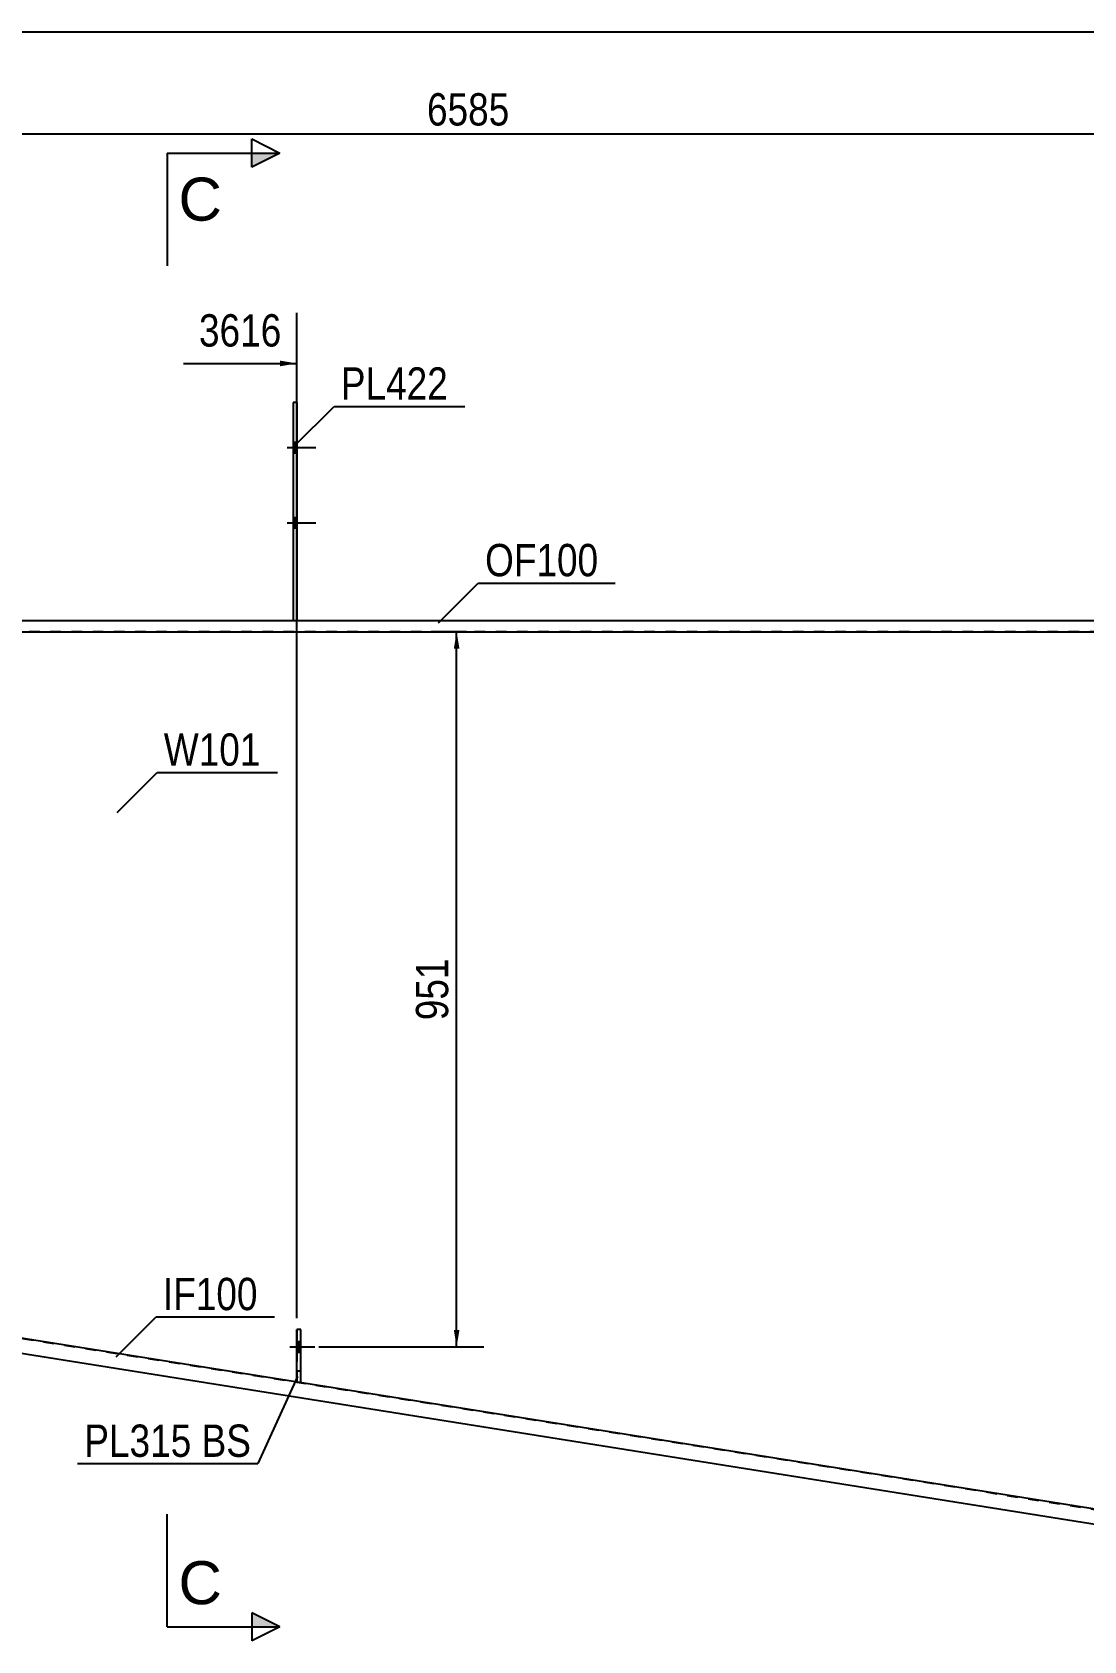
# Model space of a CAD drawing. Header units: millimetres. Extents: x -351 to 51, y -184 to 93.
# Drawn here: x -184.1 to -90.8, y -49.5 to 93.2 of the extents above; entities that cross this region are included whole.
import ezdxf

# ---------------------------------------------------------------- set-up
doc = ezdxf.new("R2010")
doc.units = ezdxf.units.MM
doc.linetypes.add('DXK_LINE_DOT1', pattern=[1.8814, 0.9407, -0.9407])
doc.linetypes.add('DXK_LINE_DOT2', pattern=[3.9198, 1.9599, -1.9599])
doc.styles.add('Arial', font='ARIAL.TTF', dxfattribs={"height": 0.2})
doc.styles.add('Arial Narrow', font='ARIALN.TTF', dxfattribs={"height": 0.2})

# ---------------------------------------------------------------- blocks, each defined once
blk = doc.blocks.new('Unknown-623466721-1210')
at = {"color": 5, "linetype": 'Continuous'}
blk.add_line((51.27, 93.17), (-348.73, 93.17), dxfattribs=at)
blk = doc.blocks.new('Part-623466721-1962 - 1919')
at = {"color": 2, "linetype": 'Continuous'}
for p, q in [((-191, 41), (23.69, 41)), ((-191, 41), (-191, 40)), ((-191, 40), (23.69, 40)), ((23.69, 41), (23.69, 40))]:
    blk.add_line(p, q, dxfattribs=at)
blk = doc.blocks.new('Part-623466721-1989 - 1919')
at = {"color": 2, "linetype": 'Continuous'}
blk.add_line((-201.64, 40), (-201.64, -20), dxfattribs=at)
at = {"color": 7, "linetype": 'DXK_LINE_DOT1'}
for p, q in [((-76.16, 40), (-201.64, 40)), ((-76.16, -40), (-76.16, 40)), ((-201.64, -20), (-76.16, -40))]:
    blk.add_line(p, q, dxfattribs=at)
blk = doc.blocks.new('Part-623466721-1999 - 1919')
at = {"color": 2, "linetype": 'Continuous'}
for p, q in [((-201.64, -20), (-201.85, -21.32)), ((-76.37, -41.32), (-201.85, -21.32)), ((-76.16, -40), (-201.64, -20)), ((-76.16, -40), (-76.37, -41.32))]:
    blk.add_line(p, q, dxfattribs=at)
blk = doc.blocks.new('Part-623466721-2335 - 1919')
at = {"color": 2, "linetype": 'Continuous'}
for p, q in [((-160.58, -26.54), (-160.58, -21.88)), ((-160.25, -21.88), (-160.58, -21.88)), ((-160.25, -26.55), (-160.25, -21.88)), ((-160.54, -26.55), (-160.25, -26.55))]:
    blk.add_line(p, q, dxfattribs=at)
at = {"color": 7, "linetype": 'DXK_LINE_DOT1'}
for p, q in [((-160.58, -25.55), (-160.25, -25.55)), ((-160.58, -26.55), (-160.58, -26.54)), ((-160.58, -26.55), (-160.54, -26.55))]:
    blk.add_line(p, q, dxfattribs=at)
blk = doc.blocks.new('Part-623466721-2259 - 1919')
at = {"color": 2, "linetype": 'Continuous'}
for p, q in [((-160.58, 60.33), (-160.91, 60.33)), ((-160.91, 60.33), (-160.91, 41)), ((-160.58, 60.33), (-160.58, 41))]:
    blk.add_line(p, q, dxfattribs=at)
at = {"color": 7, "linetype": 'DXK_LINE_DOT1'}
blk.add_line((-160.91, 41), (-160.58, 41), dxfattribs=at)
blk = doc.blocks.new('Part-623466721-2357 - 1919')
at = {"color": 7, "linetype": 'DXK_LINE_DOT1'}
for p, q in [((-160.58, -21.88), (-160.58, -26.55)), ((-160.25, -21.88), (-160.58, -21.88)), ((-160.25, -26.55), (-160.25, -21.88)), ((-160.54, -26.55), (-160.25, -26.55))]:
    blk.add_line(p, q, dxfattribs=at)
blk = doc.blocks.new('Bolt-623466721-2605 - 1919')
at = {"linetype": 'Continuous'}
for points in [[(-160.58, 55.87), (-160.58, 56.8), (-160.91, 56.8), (-160.91, 55.87)], [(-160.58, 55.87), (-160.58, 56.8), (-160.91, 56.8), (-160.91, 55.87)], [(-160.58, 49.2), (-160.58, 50.13), (-160.91, 50.13), (-160.91, 49.2)], [(-160.58, 49.2), (-160.58, 50.13), (-160.91, 50.13), (-160.91, 49.2)]]:
    blk.add_hatch(color=3, dxfattribs=at).paths.add_polyline_path(points)
at = {"color": 3, "linetype": 'Continuous'}
for p, q in [((-161.45, 56.33), (-158.91, 56.33)), ((-161.45, 56.33), (-158.91, 56.33)), ((-160.91, 56.8), (-160.58, 56.8)), ((-160.91, 56.8), (-160.58, 56.8)), ((-160.91, 55.87), (-160.58, 55.87)), ((-160.91, 55.87), (-160.58, 55.87)), ((-160.91, 50.13), (-160.58, 50.13)), ((-160.91, 50.13), (-160.58, 50.13)), ((-161.45, 49.67), (-158.91, 49.67)), ((-161.45, 49.67), (-158.91, 49.67)), ((-160.91, 49.2), (-160.58, 49.2)), ((-160.91, 49.2), (-160.58, 49.2))]:
    blk.add_line(p, q, dxfattribs=at)
blk = doc.blocks.new('Bolt-623466721-2609 - 1919')
at = {"linetype": 'Continuous'}
blk.add_hatch(color=3, dxfattribs=at).paths.add_polyline_path([(-160.25, -23.88), (-160.25, -22.95), (-160.58, -22.95), (-160.58, -23.88)])
at = {"color": 3, "linetype": 'Continuous'}
for p, q in [((-161.21, -23.42), (-159.01, -23.42)), ((-160.58, -22.95), (-160.25, -22.95)), ((-160.58, -23.88), (-160.25, -23.88))]:
    blk.add_line(p, q, dxfattribs=at)
blk = doc.blocks.new('Bolt-623466721-2610 - 1919')
at = {"color": 3, "linetype": 'DXK_LINE_DOT2'}
for p, q in [((-161.21, -23.42), (-159.01, -23.42)), ((-160.58, -22.95), (-160.25, -22.95)), ((-160.58, -23.88), (-160.25, -23.88))]:
    blk.add_line(p, q, dxfattribs=at)
blk = doc.blocks.new('StraightDimension-623466721-3159 - 1919')
at = {"color": 7, "linetype": 'Continuous'}
blk.add_line((-326.82, 84.14), (36.03, 84.14), dxfattribs=at)
at = {"color": 0}
blk.add_wipeout([(-141.14, 84.29), (-141.14, 88.49), (-149.65, 88.49), (-149.65, 84.29)], dxfattribs=at)
at = {"color": 3, "style": 'Arial Narrow'}
blk.add_text('6585', height=2.863, dxfattribs=at).set_placement((-149.05, 84.89))
blk = doc.blocks.new('StraightDimension-623466721-8471 - 1919')
at = {"linetype": 'Continuous'}
for points in [[(-146.67, 38.5), (-146.42, 40), (-146.17, 38.5)], [(-146.17, -21.92), (-146.42, -23.42), (-146.67, -21.92)]]:
    blk.add_hatch(color=7, dxfattribs=at).paths.add_polyline_path(points)
at = {"color": 7, "linetype": 'Continuous'}
for p, q in [((-145.55, 40), (-148.67, 40)), ((-146.42, -23.42), (-146.42, 40)), ((-158.63, -23.42), (-144.02, -23.42))]:
    blk.add_line(p, q, dxfattribs=at)
at = {"color": 0}
blk.add_wipeout([(-146.57, 11.63), (-150.77, 11.63), (-150.77, 4.95), (-146.57, 4.95)], dxfattribs=at)
at = {"color": 3, "style": 'Arial Narrow'}
blk.add_text('951', height=2.863, rotation=90.0002, dxfattribs=at).set_placement((-147.17, 5.55))
blk = doc.blocks.new('StraightDimension-623466721-11406 - 1919')
at = {"linetype": 'Continuous'}
blk.add_hatch(color=7, dxfattribs=at).paths.add_polyline_path([(-162.08, 64.04), (-160.58, 63.79), (-162.08, 63.54)])
at = {"color": 7, "linetype": 'Continuous'}
for p, q in [((-160.58, -20.88), (-160.58, 68.29)), ((-170.64, 63.79), (-160.58, 63.79))]:
    blk.add_line(p, q, dxfattribs=at)
at = {"color": 0}
blk.add_wipeout([(-161.35, 64.69), (-161.35, 68.89), (-169.87, 68.89), (-169.87, 64.69)], dxfattribs=at)
at = {"color": 3, "style": 'Arial Narrow'}
blk.add_text('3616', height=2.863, dxfattribs=at).set_placement((-169.27, 65.29))
blk = doc.blocks.new('Mark-623466721-1958 - 1919')
at = {"color": 0}
blk.add_wipeout([(-133.85, 44.92), (-133.85, 47.92), (-143.9, 47.92), (-143.9, 44.92)], dxfattribs=at)
blk.add_wipeout([(-133.85, 44.92), (-133.85, 47.92), (-143.9, 47.92), (-143.9, 44.92)], dxfattribs=at)
at = {"color": 7, "linetype": 'Continuous'}
for p, q in [((-148.04, 40.78), (-144.5, 44.32)), ((-144.5, 44.32), (-132.35, 44.32))]:
    blk.add_line(p, q, dxfattribs=at)
at = {"color": 3, "style": 'Arial Narrow'}
blk.add_text('OF100', height=2.863, dxfattribs=at).set_placement((-143.9, 44.92))
blk = doc.blocks.new('Mark-623466721-1985 - 1919')
at = {"color": 0}
blk.add_wipeout([(-163.8, 28.12), (-163.8, 31.12), (-172.39, 31.12), (-172.39, 28.12)], dxfattribs=at)
blk.add_wipeout([(-163.8, 28.12), (-163.8, 31.12), (-172.39, 31.12), (-172.39, 28.12)], dxfattribs=at)
at = {"color": 7, "linetype": 'Continuous'}
for p, q in [((-176.53, 23.98), (-172.99, 27.52)), ((-172.99, 27.52), (-162.3, 27.52))]:
    blk.add_line(p, q, dxfattribs=at)
at = {"color": 3, "style": 'Arial Narrow'}
blk.add_text('W101', height=2.863, dxfattribs=at).set_placement((-172.39, 28.12))
blk = doc.blocks.new('Mark-623466721-1995 - 1919')
at = {"color": 0}
blk.add_wipeout([(-164.06, -20.16), (-164.06, -17.16), (-172.47, -17.16), (-172.47, -20.16)], dxfattribs=at)
blk.add_wipeout([(-164.06, -20.16), (-164.06, -17.16), (-172.47, -17.16), (-172.47, -20.16)], dxfattribs=at)
at = {"color": 7, "linetype": 'Continuous'}
for p, q in [((-176.61, -24.3), (-173.07, -20.76)), ((-173.07, -20.76), (-162.56, -20.76))]:
    blk.add_line(p, q, dxfattribs=at)
at = {"color": 3, "style": 'Arial Narrow'}
blk.add_text('IF100', height=2.863, dxfattribs=at).set_placement((-172.47, -20.16))
blk = doc.blocks.new('Mark-623466721-2255 - 1919')
at = {"color": 0}
blk.add_wipeout([(-147.19, 60.58), (-147.19, 63.58), (-156.69, 63.58), (-156.69, 60.58)], dxfattribs=at)
blk.add_wipeout([(-147.19, 60.58), (-147.19, 63.58), (-156.69, 63.58), (-156.69, 60.58)], dxfattribs=at)
at = {"color": 7, "linetype": 'Continuous'}
for p, q in [((-160.83, 56.45), (-157.29, 59.98)), ((-157.29, 59.98), (-145.69, 59.98))]:
    blk.add_line(p, q, dxfattribs=at)
at = {"color": 3, "style": 'Arial Narrow'}
blk.add_text('PL422', height=2.863, dxfattribs=at).set_placement((-156.69, 60.58))
blk = doc.blocks.new('MarkSet-623466721-3552 - 1919')
at = {"color": 0}
for points in [[(-169.94, -33.17), (-169.94, -30.17), (-179.44, -30.17), (-179.44, -33.17)], [(-164.65, -33.17), (-164.65, -30.17), (-169.04, -30.17), (-169.04, -33.17)]]:
    blk.add_wipeout(points, dxfattribs=at)
for points in [[(-169.94, -33.17), (-169.94, -30.17), (-179.44, -30.17), (-179.44, -33.17)], [(-164.65, -33.17), (-164.65, -30.17), (-169.04, -30.17), (-169.04, -33.17)]]:
    blk.add_wipeout(points, dxfattribs=at)
at = {"color": 7, "linetype": 'Continuous'}
for p in [(-160.52, -26.04), (-180.04, -33.77)]:
    blk.add_line(p, (-164.05, -33.77), dxfattribs=at)
at = {"color": 3, "style": 'Arial Narrow'}
for s, p in [('PL315', (-179.44, -33.17)), ('BS', (-169.04, -33.17))]:
    blk.add_text(s, height=2.863, dxfattribs=at).set_placement(p)
blk = doc.blocks.new('SectionMark-623466721-3379 - 1919')
at = {"linetype": 'Continuous'}
for points in [[(-164.59, 81.2), (-164.59, 82.45), (-162.09, 82.45)], [(-164.59, -48.24), (-164.59, -46.99), (-162.09, -48.24)]]:
    blk.add_hatch(color=30, dxfattribs=at).paths.add_polyline_path(points)
at = {"color": 30, "linetype": 'Continuous'}
for p, q in [((-164.59, 81.2), (-164.59, 83.7)), ((-164.59, 83.7), (-162.09, 82.45)), ((-172.09, 82.45), (-172.09, 72.45)), ((-172.09, 82.45), (-162.09, 82.45)), ((-162.09, 82.45), (-164.59, 81.2)), ((-172.09, -48.24), (-172.09, -38.24)), ((-162.09, -48.24), (-164.59, -46.99)), ((-164.59, -46.99), (-164.59, -49.49)), ((-172.09, -48.24), (-162.09, -48.24)), ((-162.09, -48.24), (-164.59, -49.49))]:
    blk.add_line(p, q, dxfattribs=at)
at = {"color": 0, "linetype": 'Continuous'}
for points in [[(-167.24, 76.45), (-167.24, 80.45), (-171.09, 80.45), (-171.09, 76.45)], [(-167.24, -46.24), (-167.24, -42.24), (-171.09, -42.24), (-171.09, -46.24)]]:
    blk.add_wipeout(points, dxfattribs=at)
at = {"color": 96, "linetype": 'Continuous', "style": 'Arial'}
for p in [(-171.09, 76.45), (-171.09, -46.24)]:
    blk.add_text('C', height=3.82, dxfattribs=at).set_placement(p)

msp = doc.modelspace()

# ---------------------------------------------------------------- block references
for name in ['Unknown-623466721-1210', 'Part-623466721-2259 - 1919', 'Bolt-623466721-2605 - 1919', 'Part-623466721-1989 - 1919', 'Part-623466721-1962 - 1919', 'Part-623466721-1999 - 1919', 'Part-623466721-2335 - 1919', 'Part-623466721-2357 - 1919', 'Bolt-623466721-2609 - 1919', 'Bolt-623466721-2610 - 1919']:
    msp.add_blockref(name, (0, 0))

# ---------------------------------------------------------------- next in the draw order: block references
for name in ['StraightDimension-623466721-3159 - 1919', 'MarkSet-623466721-3552 - 1919']:
    msp.add_blockref(name, (0, 0))

# ---------------------------------------------------------------- next in the draw order: block references
for name in ['StraightDimension-623466721-11406 - 1919', 'Mark-623466721-1958 - 1919', 'StraightDimension-623466721-8471 - 1919']:
    msp.add_blockref(name, (0, 0))

# ---------------------------------------------------------------- next in the draw order: block references
for name in ['Mark-623466721-2255 - 1919', 'Mark-623466721-1985 - 1919', 'Mark-623466721-1995 - 1919']:
    msp.add_blockref(name, (0, 0))

# ---------------------------------------------------------------- next in the draw order: block references
msp.add_blockref('SectionMark-623466721-3379 - 1919', (0, 0))

doc.saveas('drawing.dxf')
